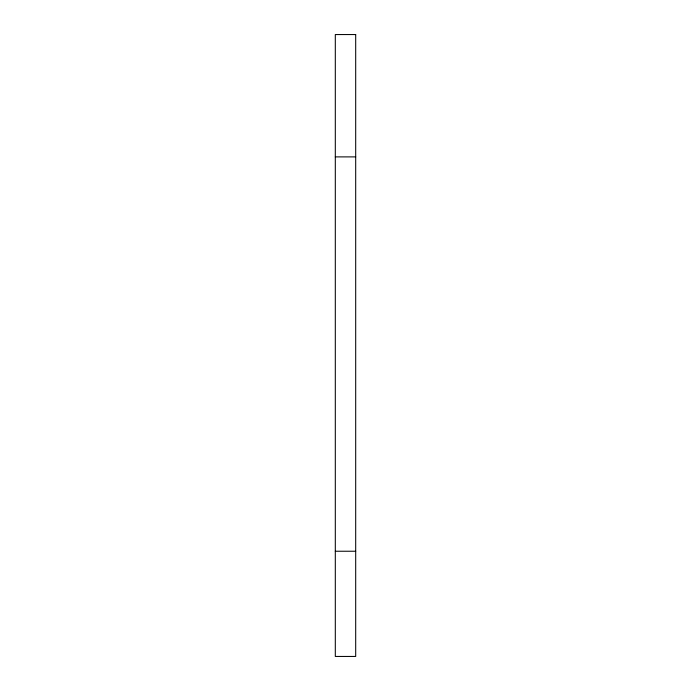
<?xml version="1.0" encoding="UTF-8"?>
<svg xmlns="http://www.w3.org/2000/svg" width="691" height="691" viewBox="0 0 691 691"><rect width="100%" height="100%" fill="white"/><g stroke="black" fill="none" stroke-linecap="round" stroke-linejoin="round"><path stroke-width="1.04" d="M335.308 156.892L355.692 156.892M335.308 551.237L355.692 551.237M355.692 34.55L335.308 34.55L335.308 656.45L355.692 656.45L355.692 34.55"/></g></svg>
